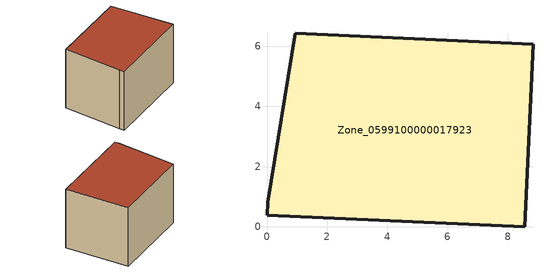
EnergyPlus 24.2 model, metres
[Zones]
Zone_0599100000017923
 floor ground (C_G): 0.02,0.82 0.94,6.43 8.84,6.07 8.57,0 0,0.38 z1.53
 wall outside (C_F): 8.57,0 8.84,6.07 0.94,6.43 0.02,0.82 0,0.38 8.57,0 z1.53:7.4
 roof outside (C_R): 0.94,6.43 0.02,0.82 0,0.38 8.57,0 8.84,6.07 z7.4
[BUILDING]
Pand.0599100000017923: North Axis=0; Terrain=City; Loads Convergence Tolerance Value=0.04; Temperature Convergence Tolerance Value=0.4; Solar Distribution=FullExterior; Maximum Number of Warmup Days=25; Minimum Number of Warmup Days=1
[Site:Location]
Rotterdam.The.Hague.AP_ZH_NLD Design_Conditions: Latitude=51.96; Longitude=4.45; Time Zone=1; Elevation=-4.5
[SITE:GROUNDTEMPERATURE:BUILDINGSURFACE]
18, 18, 18, 18, 18, 18, 18, 18, 18, 18, 18, 18
[MATERIAL] Thermal Absorptance=0.9; Solar Absorptance=0.7; Visible Absorptance=0.7
Name | Roughness | Thickness | Conductivity | Density | Specific Heat
G.TI.1946-1964 | MediumSmooth | 0.15 | 1 | 540 | 1210
F.TI.1946-1964 | Rough | 0.3 | 0.857143 | 1920 | 840
R.TI.1946-1964 | MediumRough | 0.2 | 0.277778 | 1500 | 1000
[CONSTRUCTION]
C_G: G.TI.1946-1964
C_F: F.TI.1946-1964
C_R: R.TI.1946-1964
[ZONE]
Zone_0599100000017923: Type=1; Multiplier=1; Ceiling Height=Autocalculate; Volume=Autocalculate; Floor Area=autocalculate; Part of Total Floor Area=Yes
[ZONEINFILTRATION:DESIGNFLOWRATE]
Infil_Zone_0599100000017923: Zone or ZoneList or Space or SpaceList=Zone_0599100000017923; Schedule=AlwaysOn; Design Flow Rate Calculation Method=Flow/Area; Flow Rate per Floor Area=0.003; Constant Term Coefficient=1; Temperature Term Coefficient=0; Velocity Term Coefficient=0; Velocity Squared Term Coefficient=0
[HVACTEMPLATE:ZONE:IDEALLOADSAIRSYSTEM]
Zone_0599100000017923: Maximum Heating Supply Air Temperature=50; Minimum Cooling Supply Air Temperature=13; Maximum Heating Supply Air Humidity Ratio=0.0156; Minimum Cooling Supply Air Humidity Ratio=0.0077; Heating Limit=NoLimit; Cooling Limit=NoLimit; Dehumidification Control Type=ConstantSensibleHeatRatio; Cooling Sensible Heat Ratio=0.7; Dehumidification Setpoint=60; Humidification Control Type=None; Humidification Setpoint=30; Outdoor Air Method=None; Outdoor Air Flow Rate per Person=0.00944; Outdoor Air Flow Rate per Zone Floor Area=0; Outdoor Air Flow Rate per Zone=0; Demand Controlled Ventilation Type=None; Outdoor Air Economizer Type=NoEconomizer; Heat Recovery Type=None; Sensible Heat Recovery Effectiveness=0.7; Latent Heat Recovery Effectiveness=0.65
[ZONECONTROL:THERMOSTAT]
ThermostatControl_Zone_0599100000017923: Zone or ZoneList=Zone_0599100000017923; Control Type Schedule=DualSetpointControlType; Control 1=Thermostat_Zone_0599100000017923; Temperature Difference Between Cutout And Setpoint=0
[THERMOSTATSETPOINT:DUALSETPOINT]
Thermostat_Zone_0599100000017923: Heating Setpoint Temperature Schedule=HeatingSetpoint_Zone_0599100000017923; Cooling Setpoint Temperature Schedule=CoolingSetpoint_Zone_0599100000017923
[SCHEDULE:COMPACT]
HeatingSetpoint_Zone_0599100000017923: Through: 12/31, For: AllDays, Until: 24:00, 21
CoolingSetpoint_Zone_0599100000017923: Through: 12/31, For: AllDays, Until: 24:00, 24
DualSetpointControlType: Through: 12/31, For: AllDays, Until: 24:00, 4
AlwaysOn: Through: 12/31, For: AllDays, Until: 24:00, 1
